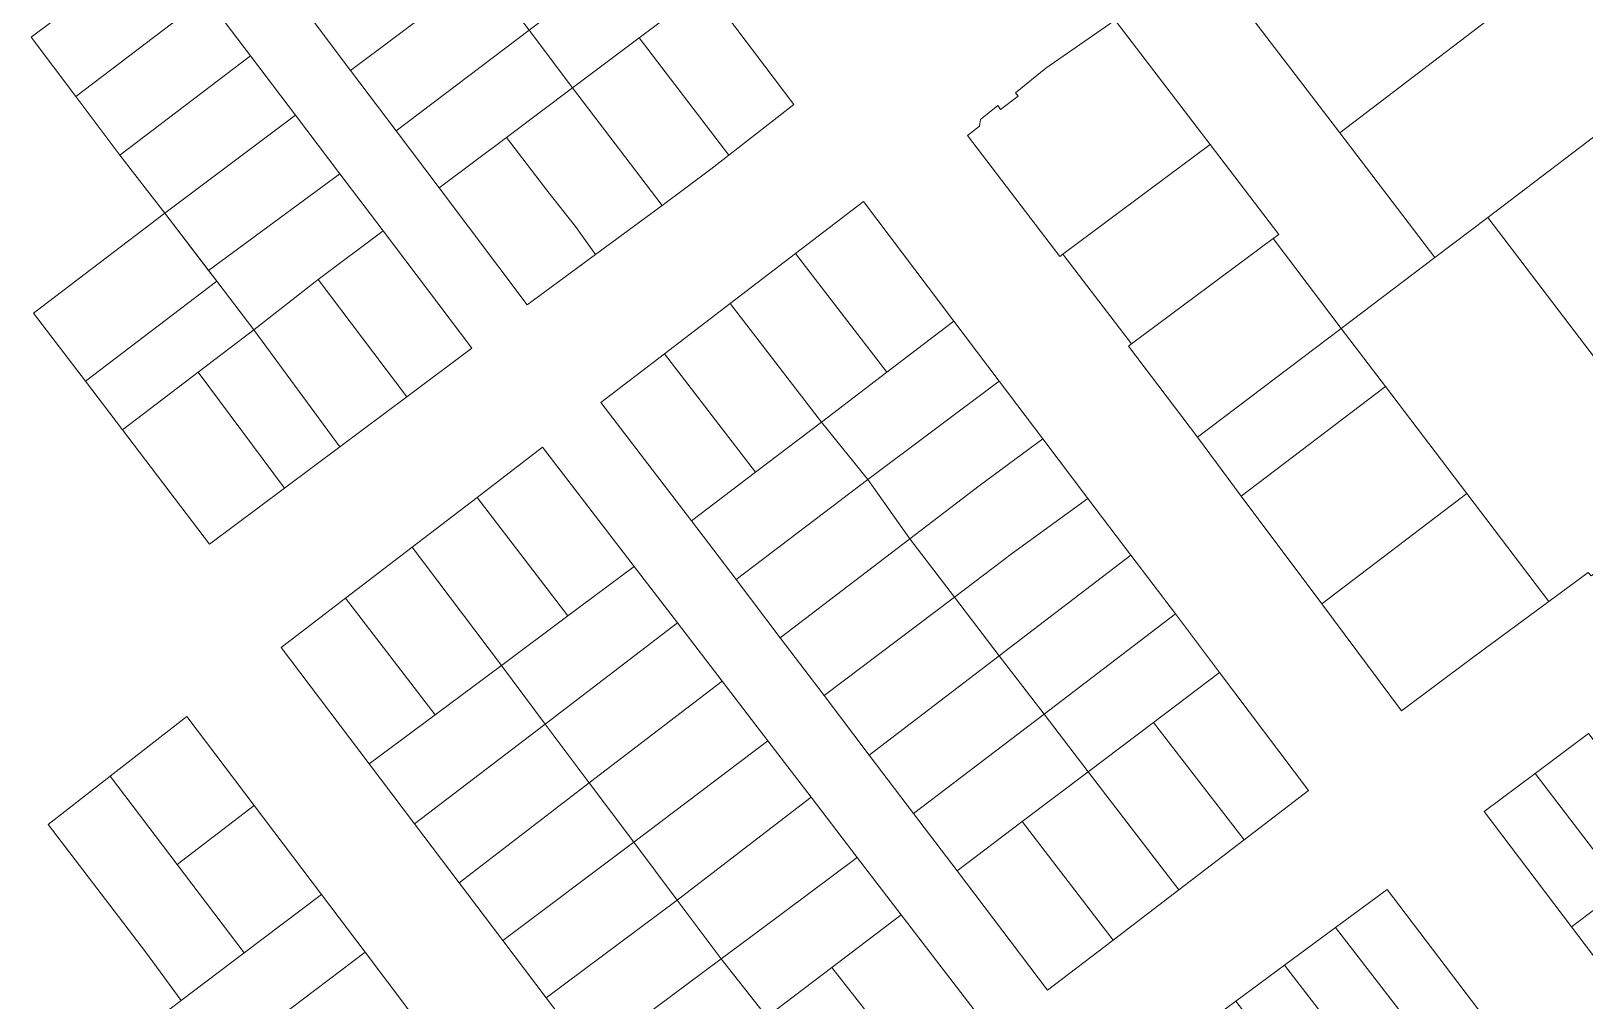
# Model space of a CAD drawing. Header units: metres. Extents: x 3873 to 16340, y -5213 to 3289.
# Drawn here: x 3875.7 to 4129.8, y 1385.1 to 1543.7 of the extents above; entities that cross this region are included whole.
import ezdxf

# ---------------------------------------------------------------- set-up
doc = ezdxf.new("R2010")
doc.units = ezdxf.units.M
doc.layers.add('CONTEXTO-MANZANAS', color=8, linetype='Continuous', lineweight=0, plot=False)
doc.layers.add('CONTEXTO-PARCELAS', color=9, linetype='Continuous', lineweight=0, plot=False)

msp = doc.modelspace()

# ---------------------------------------------------------------- linework, layer by layer
at = {"layer": 'CONTEXTO-MANZANAS'}
for points in [[(3986, 1550.76), (4000.41, 1531.66), (3989.79, 1523.35), (3986.85, 1521.07), (3978.85, 1515.16), (3967.97, 1507.13), (3956.82, 1498.88), (3942.41, 1518.01), (3935.38, 1527.35), (3927.91, 1537.23), (3920.63, 1546.88)], [(4130.32, 1455.16), (4123.88, 1450.38), (4111.25, 1441.1), (4099.78, 1432.52), (4086.75, 1450.01), (4073.59, 1467.64), (4066.41, 1477.26), (4055.16, 1492.16), (4055.63, 1492.54), (4044.41, 1507.2), (4043.91, 1506.82), (4028.82, 1526.57), (4030.75, 1528.1), (4030.91, 1529.23), (4033.75, 1531.48), (4034.22, 1530.82), (4037.07, 1533.04), (4036.66, 1533.57), (4041.6, 1537.6), (4052.1, 1544.85)], [(4011.79, 1515.82), (4026.6, 1496.23), (4034, 1486.41), (4041.13, 1477.01), (4048.5, 1467.26), (4055.54, 1457.95), (4062.82, 1448.38), (4070.04, 1438.79), (4084.6, 1419.51), (4074.04, 1411.45), (4063.35, 1403.26), (4052.63, 1395.04), (4041.91, 1386.85), (4027.1, 1406.38), (4020, 1415.73), (4012.75, 1425.29), (4005.35, 1435.04), (3998.19, 1444.48), (3990.97, 1453.98), (3983.69, 1463.57), (3968.85, 1482.95), (3979.25, 1490.91), (3989.97, 1499.13), (4000.69, 1507.32), (4011.79, 1515.82)], [(3967.16, 1376.04), (3959.91, 1385.6), (3952.82, 1394.95), (3945.66, 1404.41), (3938.38, 1414.04), (3930.94, 1423.85), (3916.54, 1442.85), (3927.1, 1450.95), (3938, 1459.29), (3948.6, 1467.41), (3959.32, 1475.63)], [(3959.32, 1475.63), (3974.29, 1456.13), (3981.38, 1446.88), (3988.69, 1437.35), (3996.16, 1427.6), (4003.22, 1418.41), (4010.79, 1408.54), (4017.97, 1399.16), (4032.79, 1379.85)], [(4133.41, 1389.51), (4127.57, 1397.2), (4113.29, 1416.07), (4121.63, 1422.29), (4130.35, 1428.79)], [(4137.16, 1283.91), (4127.6, 1276.6), (4117.94, 1269.23), (4107.41, 1261.2), (4095.72, 1252.29), (4085.19, 1244.26), (4073.57, 1235.38), (4063.66, 1248.26), (4055.28, 1259.13), (4046.22, 1270.88), (4039.34, 1279.84), (4032.59, 1288.63), (4025.79, 1297.48), (4018.54, 1306.88), (4009.66, 1318.45), (4004.82, 1324.73), (3999.88, 1331.17), (4044.72, 1364.32), (4054.63, 1371.66), (4064.69, 1379.1), (4072.69, 1385.04), (4080.66, 1390.91), (4089, 1397.1), (4097.44, 1403.32)], [(4097.44, 1403.32), (4113.29, 1382.45), (4116.25, 1378.54), (4122.72, 1370.01), (4129.22, 1361.48), (4135.74, 1352.95)]]:
    msp.add_lwpolyline(points, dxfattribs=at)
at = {"layer": 'CONTEXTO-PARCELAS'}
for points in [[(4107.63, 1555.41), (4114.72, 1546.13), (4089.69, 1527.01), (4067.07, 1556.63), (4081.22, 1567.76), (4091.84, 1576.09), (4107.63, 1555.41)], [(4107.63, 1555.41), (4114.72, 1546.13), (4089.69, 1527.01), (4067.07, 1556.63), (4081.22, 1567.76), (4091.84, 1576.09), (4107.63, 1555.41)], [(4107.63, 1555.41), (4114.72, 1546.13), (4089.69, 1527.01), (4067.07, 1556.63), (4081.22, 1567.76), (4091.84, 1576.09), (4107.63, 1555.41)], [(4089.69, 1527.01), (4114.72, 1546.13), (4146.91, 1570.71), (4162.66, 1550.1), (4137.85, 1531.41), (4113.88, 1513.2), (4105.25, 1506.63), (4089.69, 1527.01)], [(4089.69, 1527.01), (4114.72, 1546.13), (4146.91, 1570.71), (4162.66, 1550.1), (4137.85, 1531.41), (4113.88, 1513.2), (4105.25, 1506.63), (4089.69, 1527.01)], [(4089.69, 1527.01), (4114.72, 1546.13), (4146.91, 1570.71), (4162.66, 1550.1), (4137.85, 1531.41), (4113.88, 1513.2), (4105.25, 1506.63), (4089.69, 1527.01)], [(3927.91, 1537.23), (3920.63, 1546.88), (3942.5, 1563.32), (3949.75, 1553.63), (3927.91, 1537.23)], [(3927.91, 1537.23), (3920.63, 1546.88), (3942.5, 1563.32), (3949.75, 1553.63), (3927.91, 1537.23)], [(3927.91, 1537.23), (3920.63, 1546.88), (3942.5, 1563.32), (3949.75, 1553.63), (3927.91, 1537.23)], [(3875.66, 1542.66), (3897.13, 1558.76), (3904.32, 1549.23), (3882.97, 1532.95), (3875.66, 1542.66)], [(3875.66, 1542.66), (3897.13, 1558.76), (3904.32, 1549.23), (3882.97, 1532.95), (3875.66, 1542.66)], [(3957.13, 1543.82), (3978.88, 1560.2), (3986, 1550.76), (3975.1, 1542.57), (3964.22, 1534.38), (3957.13, 1543.82)], [(3957.13, 1543.82), (3978.88, 1560.2), (3986, 1550.76), (3975.1, 1542.57), (3964.22, 1534.38), (3957.13, 1543.82)], [(3957.13, 1543.82), (3978.88, 1560.2), (3986, 1550.76), (3975.1, 1542.57), (3964.22, 1534.38), (3957.13, 1543.82)], [(4089.94, 1495.04), (4078.79, 1509.73), (4079.72, 1510.41), (4068.47, 1525.13), (4052.91, 1545.51), (4067.07, 1556.63), (4089.69, 1527.01), (4105.25, 1506.63), (4089.94, 1495.04)], [(4089.94, 1495.04), (4078.79, 1509.73), (4079.72, 1510.41), (4068.47, 1525.13), (4052.91, 1545.51), (4067.07, 1556.63), (4089.69, 1527.01), (4105.25, 1506.63), (4089.94, 1495.04)], [(4089.94, 1495.04), (4078.79, 1509.73), (4079.72, 1510.41), (4068.47, 1525.13), (4052.91, 1545.51), (4067.07, 1556.63), (4089.69, 1527.01), (4105.25, 1506.63), (4089.94, 1495.04)], [(3927.91, 1537.23), (3949.75, 1553.63), (3957.13, 1543.82), (3935.38, 1527.35), (3927.91, 1537.23)], [(3927.91, 1537.23), (3949.75, 1553.63), (3957.13, 1543.82), (3935.38, 1527.35), (3927.91, 1537.23)], [(3927.91, 1537.23), (3949.75, 1553.63), (3957.13, 1543.82), (3935.38, 1527.35), (3927.91, 1537.23)], [(3975.1, 1542.57), (3986, 1550.76), (4000.41, 1531.66), (3989.79, 1523.35), (3975.1, 1542.57)], [(3975.1, 1542.57), (3986, 1550.76), (4000.41, 1531.66), (3989.79, 1523.35), (3975.1, 1542.57)], [(3975.1, 1542.57), (3986, 1550.76), (4000.41, 1531.66), (3989.79, 1523.35), (3975.1, 1542.57)], [(3882.97, 1532.95), (3904.32, 1549.23), (3911.57, 1539.63), (3890.19, 1523.35), (3882.97, 1532.95)], [(3882.97, 1532.95), (3904.32, 1549.23), (3911.57, 1539.63), (3890.19, 1523.35), (3882.97, 1532.95)], [(4043.91, 1506.82), (4028.82, 1526.57), (4030.75, 1528.1), (4030.91, 1529.23), (4033.75, 1531.48), (4034.22, 1530.82), (4037.07, 1533.04), (4036.66, 1533.57), (4041.6, 1537.6), (4052.1, 1544.85), (4052.91, 1545.51), (4068.47, 1525.13), (4044.41, 1507.2), (4043.91, 1506.82)], [(4043.91, 1506.82), (4028.82, 1526.57), (4030.75, 1528.1), (4030.91, 1529.23), (4033.75, 1531.48), (4034.22, 1530.82), (4037.07, 1533.04), (4036.66, 1533.57), (4041.6, 1537.6), (4052.1, 1544.85), (4052.91, 1545.51), (4068.47, 1525.13), (4044.41, 1507.2), (4043.91, 1506.82)], [(4043.91, 1506.82), (4028.82, 1526.57), (4030.75, 1528.1), (4030.91, 1529.23), (4033.75, 1531.48), (4034.22, 1530.82), (4037.07, 1533.04), (4036.66, 1533.57), (4041.6, 1537.6), (4052.1, 1544.85), (4052.91, 1545.51), (4068.47, 1525.13), (4044.41, 1507.2), (4043.91, 1506.82)], [(3942.41, 1518.01), (3935.38, 1527.35), (3957.13, 1543.82), (3964.22, 1534.38), (3953.44, 1526.29), (3942.41, 1518.01)], [(3942.41, 1518.01), (3935.38, 1527.35), (3957.13, 1543.82), (3964.22, 1534.38), (3953.44, 1526.29), (3942.41, 1518.01)], [(3942.41, 1518.01), (3935.38, 1527.35), (3957.13, 1543.82), (3964.22, 1534.38), (3953.44, 1526.29), (3942.41, 1518.01)], [(3978.85, 1515.16), (3964.22, 1534.38), (3975.1, 1542.57), (3989.79, 1523.35), (3986.85, 1521.07), (3978.85, 1515.16)], [(3978.85, 1515.16), (3964.22, 1534.38), (3975.1, 1542.57), (3989.79, 1523.35), (3986.85, 1521.07), (3978.85, 1515.16)], [(3978.85, 1515.16), (3964.22, 1534.38), (3975.1, 1542.57), (3989.79, 1523.35), (3986.85, 1521.07), (3978.85, 1515.16)], [(3897.54, 1513.9), (3890.19, 1523.35), (3911.57, 1539.63), (3918.91, 1529.91), (3897.54, 1513.9)], [(3897.54, 1513.9), (3890.19, 1523.35), (3911.57, 1539.63), (3918.91, 1529.91), (3897.54, 1513.9)], [(3967.97, 1507.13), (3964.69, 1511.7), (3960.16, 1517.45), (3953.44, 1526.29), (3964.22, 1534.38), (3978.85, 1515.16), (3967.97, 1507.13)], [(3967.97, 1507.13), (3964.69, 1511.7), (3960.16, 1517.45), (3953.44, 1526.29), (3964.22, 1534.38), (3978.85, 1515.16), (3967.97, 1507.13)], [(3967.97, 1507.13), (3964.69, 1511.7), (3960.16, 1517.45), (3953.44, 1526.29), (3964.22, 1534.38), (3978.85, 1515.16), (3967.97, 1507.13)], [(3897.54, 1513.9), (3918.91, 1529.91), (3926.16, 1520.35), (3904.69, 1504.52), (3897.54, 1513.9)], [(3897.54, 1513.9), (3918.91, 1529.91), (3926.16, 1520.35), (3904.69, 1504.52), (3897.54, 1513.9)], [(4148.44, 1467.91), (4113.88, 1513.2), (4137.85, 1531.41), (4146.46, 1520.12), (4155.14, 1508.74), (4172.44, 1486.07), (4148.44, 1467.91)], [(4148.44, 1467.91), (4113.88, 1513.2), (4137.85, 1531.41), (4146.46, 1520.12), (4155.14, 1508.74), (4172.44, 1486.07), (4148.44, 1467.91)], [(4148.44, 1467.91), (4113.88, 1513.2), (4137.85, 1531.41), (4146.46, 1520.12), (4155.14, 1508.74), (4172.44, 1486.07), (4148.44, 1467.91)], [(3956.82, 1498.88), (3942.41, 1518.01), (3953.44, 1526.29), (3960.16, 1517.45), (3964.69, 1511.7), (3967.97, 1507.13), (3956.82, 1498.88)], [(3956.82, 1498.88), (3942.41, 1518.01), (3953.44, 1526.29), (3960.16, 1517.45), (3964.69, 1511.7), (3967.97, 1507.13), (3956.82, 1498.88)], [(3956.82, 1498.88), (3942.41, 1518.01), (3953.44, 1526.29), (3960.16, 1517.45), (3964.69, 1511.7), (3967.97, 1507.13), (3956.82, 1498.88)], [(4044.41, 1507.2), (4068.47, 1525.13), (4079.72, 1510.41), (4078.79, 1509.73), (4055.63, 1492.54), (4044.41, 1507.2)], [(4044.41, 1507.2), (4068.47, 1525.13), (4079.72, 1510.41), (4078.79, 1509.73), (4055.63, 1492.54), (4044.41, 1507.2)], [(4044.41, 1507.2), (4068.47, 1525.13), (4079.72, 1510.41), (4078.79, 1509.73), (4055.63, 1492.54), (4044.41, 1507.2)], [(3904.69, 1504.52), (3926.16, 1520.35), (3933.25, 1510.98), (3922.63, 1503.07), (3912.08, 1494.8), (3906.02, 1502.76), (3904.69, 1504.52)], [(3904.69, 1504.52), (3926.16, 1520.35), (3933.25, 1510.98), (3922.63, 1503.07), (3912.08, 1494.8), (3906.02, 1502.76), (3904.69, 1504.52)], [(4015.63, 1487.88), (4000.69, 1507.32), (4011.79, 1515.82), (4026.6, 1496.23), (4015.63, 1487.88)], [(4015.63, 1487.88), (4000.69, 1507.32), (4011.79, 1515.82), (4026.6, 1496.23), (4015.63, 1487.88)], [(4015.63, 1487.88), (4000.69, 1507.32), (4011.79, 1515.82), (4026.6, 1496.23), (4015.63, 1487.88)], [(3906.02, 1502.76), (3884.55, 1486.4), (3876.06, 1497.54), (3897.54, 1513.9), (3906.02, 1502.76)], [(3906.02, 1502.76), (3884.55, 1486.4), (3876.06, 1497.54), (3897.54, 1513.9), (3906.02, 1502.76)], [(4105.25, 1506.63), (4113.88, 1513.2), (4148.44, 1467.91), (4143.82, 1464.41), (4130.79, 1454.57), (4130.32, 1455.16), (4123.88, 1450.38), (4110.46, 1468.03), (4097.15, 1485.55), (4089.94, 1495.04), (4105.25, 1506.63)], [(4105.25, 1506.63), (4113.88, 1513.2), (4148.44, 1467.91), (4143.82, 1464.41), (4130.79, 1454.57), (4130.32, 1455.16), (4123.88, 1450.38), (4110.46, 1468.03), (4097.15, 1485.55), (4089.94, 1495.04), (4105.25, 1506.63)], [(4105.25, 1506.63), (4113.88, 1513.2), (4148.44, 1467.91), (4143.82, 1464.41), (4130.79, 1454.57), (4130.32, 1455.16), (4123.88, 1450.38), (4110.46, 1468.03), (4097.15, 1485.55), (4089.94, 1495.04), (4105.25, 1506.63)], [(3937.1, 1483.88), (3922.63, 1503.07), (3933.25, 1510.98), (3947.72, 1491.82), (3937.1, 1483.88)], [(3937.1, 1483.88), (3922.63, 1503.07), (3933.25, 1510.98), (3947.72, 1491.82), (3937.1, 1483.88)], [(4055.16, 1492.16), (4055.63, 1492.54), (4078.79, 1509.73), (4089.94, 1495.04), (4066.41, 1477.26), (4055.16, 1492.16)], [(4055.16, 1492.16), (4055.63, 1492.54), (4078.79, 1509.73), (4089.94, 1495.04), (4066.41, 1477.26), (4055.16, 1492.16)], [(4055.16, 1492.16), (4055.63, 1492.54), (4078.79, 1509.73), (4089.94, 1495.04), (4066.41, 1477.26), (4055.16, 1492.16)], [(4004.91, 1479.73), (3989.97, 1499.13), (4000.69, 1507.32), (4015.63, 1487.88), (4004.91, 1479.73)], [(4004.91, 1479.73), (3989.97, 1499.13), (4000.69, 1507.32), (4015.63, 1487.88), (4004.91, 1479.73)], [(4004.91, 1479.73), (3989.97, 1499.13), (4000.69, 1507.32), (4015.63, 1487.88), (4004.91, 1479.73)], [(3890.6, 1478.45), (3884.55, 1486.4), (3906.02, 1502.76), (3912.08, 1494.8), (3902.97, 1487.87), (3890.6, 1478.45)], [(3890.6, 1478.45), (3884.55, 1486.4), (3906.02, 1502.76), (3912.08, 1494.8), (3902.97, 1487.87), (3890.6, 1478.45)], [(3926.16, 1475.7), (3912.08, 1494.8), (3922.63, 1503.07), (3937.1, 1483.88), (3926.16, 1475.7)], [(3926.16, 1475.7), (3912.08, 1494.8), (3922.63, 1503.07), (3937.1, 1483.88), (3926.16, 1475.7)], [(3979.25, 1490.91), (3989.97, 1499.13), (4004.91, 1479.73), (3994.16, 1471.54), (3979.25, 1490.91)], [(3979.25, 1490.91), (3989.97, 1499.13), (4004.91, 1479.73), (3994.16, 1471.54), (3979.25, 1490.91)], [(3979.25, 1490.91), (3989.97, 1499.13), (4004.91, 1479.73), (3994.16, 1471.54), (3979.25, 1490.91)], [(3917.1, 1468.91), (3902.97, 1487.87), (3912.08, 1494.8), (3926.16, 1475.7), (3917.1, 1468.91)], [(3917.1, 1468.91), (3902.97, 1487.87), (3912.08, 1494.8), (3926.16, 1475.7), (3917.1, 1468.91)], [(4004.91, 1479.73), (4015.63, 1487.88), (4026.6, 1496.23), (4034, 1486.41), (4012.5, 1470.32), (4004.91, 1479.73)], [(4004.91, 1479.73), (4015.63, 1487.88), (4026.6, 1496.23), (4034, 1486.41), (4012.5, 1470.32), (4004.91, 1479.73)], [(4004.91, 1479.73), (4015.63, 1487.88), (4026.6, 1496.23), (4034, 1486.41), (4012.5, 1470.32), (4004.91, 1479.73)], [(4097.15, 1485.55), (4073.59, 1467.64), (4066.41, 1477.26), (4089.94, 1495.04), (4097.15, 1485.55)], [(4097.15, 1485.55), (4073.59, 1467.64), (4066.41, 1477.26), (4089.94, 1495.04), (4097.15, 1485.55)], [(4097.15, 1485.55), (4073.59, 1467.64), (4066.41, 1477.26), (4089.94, 1495.04), (4097.15, 1485.55)], [(3968.85, 1482.95), (3979.25, 1490.91), (3994.16, 1471.54), (3983.69, 1463.57), (3968.85, 1482.95)], [(3968.85, 1482.95), (3979.25, 1490.91), (3994.16, 1471.54), (3983.69, 1463.57), (3968.85, 1482.95)], [(3968.85, 1482.95), (3979.25, 1490.91), (3994.16, 1471.54), (3983.69, 1463.57), (3968.85, 1482.95)], [(3904.82, 1459.76), (3890.6, 1478.45), (3902.97, 1487.87), (3917.1, 1468.91), (3904.82, 1459.76)], [(3904.82, 1459.76), (3890.6, 1478.45), (3902.97, 1487.87), (3917.1, 1468.91), (3904.82, 1459.76)], [(4019.38, 1460.66), (4012.5, 1470.32), (4034, 1486.41), (4041.13, 1477.01), (4030.69, 1469.32), (4019.38, 1460.66)], [(4019.38, 1460.66), (4012.5, 1470.32), (4034, 1486.41), (4041.13, 1477.01), (4030.69, 1469.32), (4019.38, 1460.66)], [(4019.38, 1460.66), (4012.5, 1470.32), (4034, 1486.41), (4041.13, 1477.01), (4030.69, 1469.32), (4019.38, 1460.66)], [(4110.46, 1468.03), (4086.75, 1450.01), (4073.59, 1467.64), (4097.15, 1485.55), (4110.46, 1468.03)], [(4110.46, 1468.03), (4086.75, 1450.01), (4073.59, 1467.64), (4097.15, 1485.55), (4110.46, 1468.03)], [(4110.46, 1468.03), (4086.75, 1450.01), (4073.59, 1467.64), (4097.15, 1485.55), (4110.46, 1468.03)], [(3994.16, 1471.54), (4004.91, 1479.73), (4012.5, 1470.32), (3990.97, 1453.98), (3983.69, 1463.57), (3994.16, 1471.54)], [(3994.16, 1471.54), (4004.91, 1479.73), (4012.5, 1470.32), (3990.97, 1453.98), (3983.69, 1463.57), (3994.16, 1471.54)], [(3994.16, 1471.54), (4004.91, 1479.73), (4012.5, 1470.32), (3990.97, 1453.98), (3983.69, 1463.57), (3994.16, 1471.54)], [(4019.38, 1460.66), (4030.69, 1469.32), (4041.13, 1477.01), (4048.5, 1467.26), (4036.19, 1458.29), (4026.66, 1451.1), (4019.38, 1460.66)], [(4019.38, 1460.66), (4030.69, 1469.32), (4041.13, 1477.01), (4048.5, 1467.26), (4036.19, 1458.29), (4026.66, 1451.1), (4019.38, 1460.66)], [(4019.38, 1460.66), (4030.69, 1469.32), (4041.13, 1477.01), (4048.5, 1467.26), (4036.19, 1458.29), (4026.66, 1451.1), (4019.38, 1460.66)], [(3948.6, 1467.41), (3959.32, 1475.63), (3974.29, 1456.13), (3963.47, 1448.04), (3948.6, 1467.41)], [(3948.6, 1467.41), (3959.32, 1475.63), (3974.29, 1456.13), (3963.47, 1448.04), (3948.6, 1467.41)], [(3948.6, 1467.41), (3959.32, 1475.63), (3974.29, 1456.13), (3963.47, 1448.04), (3948.6, 1467.41)], [(3998.19, 1444.48), (3990.97, 1453.98), (4012.5, 1470.32), (4019.38, 1460.66), (3998.19, 1444.48)], [(3998.19, 1444.48), (3990.97, 1453.98), (4012.5, 1470.32), (4019.38, 1460.66), (3998.19, 1444.48)], [(3998.19, 1444.48), (3990.97, 1453.98), (4012.5, 1470.32), (4019.38, 1460.66), (3998.19, 1444.48)], [(3938, 1459.29), (3948.6, 1467.41), (3963.47, 1448.04), (3952.57, 1439.91), (3938, 1459.29)], [(3938, 1459.29), (3948.6, 1467.41), (3963.47, 1448.04), (3952.57, 1439.91), (3938, 1459.29)], [(3938, 1459.29), (3948.6, 1467.41), (3963.47, 1448.04), (3952.57, 1439.91), (3938, 1459.29)], [(4026.66, 1451.1), (4036.19, 1458.29), (4048.5, 1467.26), (4055.54, 1457.95), (4034, 1441.51), (4026.66, 1451.1)], [(4026.66, 1451.1), (4036.19, 1458.29), (4048.5, 1467.26), (4055.54, 1457.95), (4034, 1441.51), (4026.66, 1451.1)], [(4026.66, 1451.1), (4036.19, 1458.29), (4048.5, 1467.26), (4055.54, 1457.95), (4034, 1441.51), (4026.66, 1451.1)], [(4086.75, 1450.01), (4110.46, 1468.03), (4123.88, 1450.38), (4111.25, 1441.1), (4099.78, 1432.52), (4086.75, 1450.01)], [(4086.75, 1450.01), (4110.46, 1468.03), (4123.88, 1450.38), (4111.25, 1441.1), (4099.78, 1432.52), (4086.75, 1450.01)], [(4086.75, 1450.01), (4110.46, 1468.03), (4123.88, 1450.38), (4111.25, 1441.1), (4099.78, 1432.52), (4086.75, 1450.01)], [(3927.1, 1450.95), (3938, 1459.29), (3952.57, 1439.91), (3941.75, 1431.88), (3927.1, 1450.95)], [(3927.1, 1450.95), (3938, 1459.29), (3952.57, 1439.91), (3941.75, 1431.88), (3927.1, 1450.95)], [(3927.1, 1450.95), (3938, 1459.29), (3952.57, 1439.91), (3941.75, 1431.88), (3927.1, 1450.95)], [(3998.19, 1444.48), (4019.38, 1460.66), (4026.66, 1451.1), (4005.35, 1435.04), (3998.19, 1444.48)], [(3998.19, 1444.48), (4019.38, 1460.66), (4026.66, 1451.1), (4005.35, 1435.04), (3998.19, 1444.48)], [(3998.19, 1444.48), (4019.38, 1460.66), (4026.66, 1451.1), (4005.35, 1435.04), (3998.19, 1444.48)], [(3952.57, 1439.91), (3963.47, 1448.04), (3974.29, 1456.13), (3981.38, 1446.88), (3959.72, 1430.35), (3952.57, 1439.91)], [(3952.57, 1439.91), (3963.47, 1448.04), (3974.29, 1456.13), (3981.38, 1446.88), (3959.72, 1430.35), (3952.57, 1439.91)], [(3952.57, 1439.91), (3963.47, 1448.04), (3974.29, 1456.13), (3981.38, 1446.88), (3959.72, 1430.35), (3952.57, 1439.91)], [(4034, 1441.51), (4055.54, 1457.95), (4062.82, 1448.38), (4041.32, 1431.98), (4034, 1441.51)], [(4034, 1441.51), (4055.54, 1457.95), (4062.82, 1448.38), (4041.32, 1431.98), (4034, 1441.51)], [(4034, 1441.51), (4055.54, 1457.95), (4062.82, 1448.38), (4041.32, 1431.98), (4034, 1441.51)], [(4005.35, 1435.04), (4026.66, 1451.1), (4034, 1441.51), (4012.75, 1425.29), (4005.35, 1435.04)], [(4005.35, 1435.04), (4026.66, 1451.1), (4034, 1441.51), (4012.75, 1425.29), (4005.35, 1435.04)], [(4005.35, 1435.04), (4026.66, 1451.1), (4034, 1441.51), (4012.75, 1425.29), (4005.35, 1435.04)], [(3916.54, 1442.85), (3927.1, 1450.95), (3941.75, 1431.88), (3930.94, 1423.85), (3916.54, 1442.85)], [(3916.54, 1442.85), (3927.1, 1450.95), (3941.75, 1431.88), (3930.94, 1423.85), (3916.54, 1442.85)], [(3916.54, 1442.85), (3927.1, 1450.95), (3941.75, 1431.88), (3930.94, 1423.85), (3916.54, 1442.85)], [(3966.94, 1420.73), (3959.72, 1430.35), (3981.38, 1446.88), (3988.69, 1437.35), (3966.94, 1420.73)], [(3966.94, 1420.73), (3959.72, 1430.35), (3981.38, 1446.88), (3988.69, 1437.35), (3966.94, 1420.73)], [(3966.94, 1420.73), (3959.72, 1430.35), (3981.38, 1446.88), (3988.69, 1437.35), (3966.94, 1420.73)], [(4041.32, 1431.98), (4062.82, 1448.38), (4070.04, 1438.79), (4059.22, 1430.63), (4048.54, 1422.57), (4041.32, 1431.98)], [(4041.32, 1431.98), (4062.82, 1448.38), (4070.04, 1438.79), (4059.22, 1430.63), (4048.54, 1422.57), (4041.32, 1431.98)], [(4041.32, 1431.98), (4062.82, 1448.38), (4070.04, 1438.79), (4059.22, 1430.63), (4048.54, 1422.57), (4041.32, 1431.98)], [(4012.75, 1425.29), (4034, 1441.51), (4041.32, 1431.98), (4020, 1415.73), (4012.75, 1425.29)], [(4012.75, 1425.29), (4034, 1441.51), (4041.32, 1431.98), (4020, 1415.73), (4012.75, 1425.29)], [(4012.75, 1425.29), (4034, 1441.51), (4041.32, 1431.98), (4020, 1415.73), (4012.75, 1425.29)], [(3930.94, 1423.85), (3941.75, 1431.88), (3952.57, 1439.91), (3959.72, 1430.35), (3938.38, 1414.04), (3930.94, 1423.85)], [(3930.94, 1423.85), (3941.75, 1431.88), (3952.57, 1439.91), (3959.72, 1430.35), (3938.38, 1414.04), (3930.94, 1423.85)], [(3930.94, 1423.85), (3941.75, 1431.88), (3952.57, 1439.91), (3959.72, 1430.35), (3938.38, 1414.04), (3930.94, 1423.85)], [(4059.22, 1430.63), (4070.04, 1438.79), (4084.6, 1419.51), (4074.04, 1411.45), (4059.22, 1430.63)], [(4059.22, 1430.63), (4070.04, 1438.79), (4084.6, 1419.51), (4074.04, 1411.45), (4059.22, 1430.63)], [(4059.22, 1430.63), (4070.04, 1438.79), (4084.6, 1419.51), (4074.04, 1411.45), (4059.22, 1430.63)], [(3966.94, 1420.73), (3988.69, 1437.35), (3996.16, 1427.6), (3974.22, 1411.04), (3966.94, 1420.73)], [(3966.94, 1420.73), (3988.69, 1437.35), (3996.16, 1427.6), (3974.22, 1411.04), (3966.94, 1420.73)], [(3966.94, 1420.73), (3988.69, 1437.35), (3996.16, 1427.6), (3974.22, 1411.04), (3966.94, 1420.73)], [(3888.61, 1421.83), (3901.13, 1431.57), (3912.15, 1417.04), (3899.56, 1407.38), (3888.61, 1421.83)], [(3888.61, 1421.83), (3901.13, 1431.57), (3912.15, 1417.04), (3899.56, 1407.38), (3888.61, 1421.83)], [(4027.1, 1406.38), (4020, 1415.73), (4041.32, 1431.98), (4048.54, 1422.57), (4037.75, 1414.45), (4027.1, 1406.38)], [(4027.1, 1406.38), (4020, 1415.73), (4041.32, 1431.98), (4048.54, 1422.57), (4037.75, 1414.45), (4027.1, 1406.38)], [(4027.1, 1406.38), (4020, 1415.73), (4041.32, 1431.98), (4048.54, 1422.57), (4037.75, 1414.45), (4027.1, 1406.38)], [(3938.38, 1414.04), (3959.72, 1430.35), (3966.94, 1420.73), (3945.66, 1404.41), (3938.38, 1414.04)], [(3938.38, 1414.04), (3959.72, 1430.35), (3966.94, 1420.73), (3945.66, 1404.41), (3938.38, 1414.04)], [(3938.38, 1414.04), (3959.72, 1430.35), (3966.94, 1420.73), (3945.66, 1404.41), (3938.38, 1414.04)], [(4048.54, 1422.57), (4059.22, 1430.63), (4074.04, 1411.45), (4063.35, 1403.26), (4048.54, 1422.57)], [(4048.54, 1422.57), (4059.22, 1430.63), (4074.04, 1411.45), (4063.35, 1403.26), (4048.54, 1422.57)], [(4048.54, 1422.57), (4059.22, 1430.63), (4074.04, 1411.45), (4063.35, 1403.26), (4048.54, 1422.57)], [(4136, 1403.51), (4121.63, 1422.29), (4130.35, 1428.79), (4144.94, 1410.16), (4136, 1403.51)], [(4136, 1403.51), (4121.63, 1422.29), (4130.35, 1428.79), (4144.94, 1410.16), (4136, 1403.51)], [(4136, 1403.51), (4121.63, 1422.29), (4130.35, 1428.79), (4144.94, 1410.16), (4136, 1403.51)], [(3974.22, 1411.04), (3996.16, 1427.6), (4003.22, 1418.41), (3981.32, 1401.57), (3974.22, 1411.04)], [(3974.22, 1411.04), (3996.16, 1427.6), (4003.22, 1418.41), (3981.32, 1401.57), (3974.22, 1411.04)], [(3974.22, 1411.04), (3996.16, 1427.6), (4003.22, 1418.41), (3981.32, 1401.57), (3974.22, 1411.04)], [(3894.35, 1393.13), (3878.44, 1413.91), (3888.61, 1421.83), (3899.56, 1407.38), (3910.51, 1392.94), (3900.22, 1385.13), (3894.35, 1393.13)], [(3894.35, 1393.13), (3878.44, 1413.91), (3888.61, 1421.83), (3899.56, 1407.38), (3910.51, 1392.94), (3900.22, 1385.13), (3894.35, 1393.13)], [(3945.66, 1404.41), (3966.94, 1420.73), (3974.22, 1411.04), (3952.82, 1394.95), (3945.66, 1404.41)], [(3945.66, 1404.41), (3966.94, 1420.73), (3974.22, 1411.04), (3952.82, 1394.95), (3945.66, 1404.41)], [(3945.66, 1404.41), (3966.94, 1420.73), (3974.22, 1411.04), (3952.82, 1394.95), (3945.66, 1404.41)], [(4037.75, 1414.45), (4048.54, 1422.57), (4063.35, 1403.26), (4052.63, 1395.04), (4037.75, 1414.45)], [(4037.75, 1414.45), (4048.54, 1422.57), (4063.35, 1403.26), (4052.63, 1395.04), (4037.75, 1414.45)], [(4037.75, 1414.45), (4048.54, 1422.57), (4063.35, 1403.26), (4052.63, 1395.04), (4037.75, 1414.45)], [(4127.57, 1397.2), (4113.29, 1416.07), (4121.63, 1422.29), (4136, 1403.51), (4127.57, 1397.2)], [(4127.57, 1397.2), (4113.29, 1416.07), (4121.63, 1422.29), (4136, 1403.51), (4127.57, 1397.2)], [(4127.57, 1397.2), (4113.29, 1416.07), (4121.63, 1422.29), (4136, 1403.51), (4127.57, 1397.2)], [(3981.32, 1401.57), (4003.22, 1418.41), (4010.79, 1408.54), (3994.82, 1396.63), (3988.54, 1391.95), (3981.32, 1401.57)], [(3981.32, 1401.57), (4003.22, 1418.41), (4010.79, 1408.54), (3994.82, 1396.63), (3988.54, 1391.95), (3981.32, 1401.57)], [(3981.32, 1401.57), (4003.22, 1418.41), (4010.79, 1408.54), (3994.82, 1396.63), (3988.54, 1391.95), (3981.32, 1401.57)], [(3899.56, 1407.38), (3912.15, 1417.04), (3923.16, 1402.51), (3910.51, 1392.94), (3899.56, 1407.38)], [(3899.56, 1407.38), (3912.15, 1417.04), (3923.16, 1402.51), (3910.51, 1392.94), (3899.56, 1407.38)], [(4027.1, 1406.38), (4037.75, 1414.45), (4052.63, 1395.04), (4041.91, 1386.85), (4027.1, 1406.38)], [(4027.1, 1406.38), (4037.75, 1414.45), (4052.63, 1395.04), (4041.91, 1386.85), (4027.1, 1406.38)], [(4027.1, 1406.38), (4037.75, 1414.45), (4052.63, 1395.04), (4041.91, 1386.85), (4027.1, 1406.38)], [(3952.82, 1394.95), (3974.22, 1411.04), (3981.32, 1401.57), (3959.91, 1385.6), (3952.82, 1394.95)], [(3952.82, 1394.95), (3974.22, 1411.04), (3981.32, 1401.57), (3959.91, 1385.6), (3952.82, 1394.95)], [(3952.82, 1394.95), (3974.22, 1411.04), (3981.32, 1401.57), (3959.91, 1385.6), (3952.82, 1394.95)], [(4136, 1403.51), (4144.94, 1410.16), (4147.97, 1412.41), (4153.79, 1404.82), (4133.41, 1389.51), (4127.57, 1397.2), (4136, 1403.51)], [(4136, 1403.51), (4144.94, 1410.16), (4147.97, 1412.41), (4153.79, 1404.82), (4133.41, 1389.51), (4127.57, 1397.2), (4136, 1403.51)], [(4136, 1403.51), (4144.94, 1410.16), (4147.97, 1412.41), (4153.79, 1404.82), (4133.41, 1389.51), (4127.57, 1397.2), (4136, 1403.51)], [(3988.54, 1391.95), (3994.82, 1396.63), (4010.79, 1408.54), (4017.97, 1399.16), (4006.63, 1390.57), (3995.97, 1382.48), (3988.54, 1391.95)], [(3988.54, 1391.95), (3994.82, 1396.63), (4010.79, 1408.54), (4017.97, 1399.16), (4006.63, 1390.57), (3995.97, 1382.48), (3988.54, 1391.95)], [(3988.54, 1391.95), (3994.82, 1396.63), (4010.79, 1408.54), (4017.97, 1399.16), (4006.63, 1390.57), (3995.97, 1382.48), (3988.54, 1391.95)], [(4113.29, 1382.45), (4105.1, 1376.25), (4089, 1397.1), (4097.44, 1403.32), (4113.29, 1382.45)], [(4113.29, 1382.45), (4105.1, 1376.25), (4089, 1397.1), (4097.44, 1403.32), (4113.29, 1382.45)], [(3898.04, 1368.63), (3890.79, 1378.01), (3900.22, 1385.13), (3910.51, 1392.94), (3923.16, 1402.51), (3930.32, 1393.04), (3898.04, 1368.63)], [(3898.04, 1368.63), (3890.79, 1378.01), (3900.22, 1385.13), (3910.51, 1392.94), (3923.16, 1402.51), (3930.32, 1393.04), (3898.04, 1368.63)], [(3967.16, 1376.04), (3959.91, 1385.6), (3981.32, 1401.57), (3988.54, 1391.95), (3967.16, 1376.04)], [(3967.16, 1376.04), (3959.91, 1385.6), (3981.32, 1401.57), (3988.54, 1391.95), (3967.16, 1376.04)], [(3967.16, 1376.04), (3959.91, 1385.6), (3981.32, 1401.57), (3988.54, 1391.95), (3967.16, 1376.04)], [(4006.63, 1390.57), (4017.97, 1399.16), (4032.79, 1379.85), (4021.69, 1371.35), (4006.63, 1390.57)], [(4006.63, 1390.57), (4017.97, 1399.16), (4032.79, 1379.85), (4021.69, 1371.35), (4006.63, 1390.57)], [(4006.63, 1390.57), (4017.97, 1399.16), (4032.79, 1379.85), (4021.69, 1371.35), (4006.63, 1390.57)], [(4089, 1397.1), (4105.1, 1376.25), (4108.16, 1372.29), (4099.94, 1365.91), (4080.66, 1390.91), (4089, 1397.1)], [(4089, 1397.1), (4105.1, 1376.25), (4108.16, 1372.29), (4099.94, 1365.91), (4080.66, 1390.91), (4089, 1397.1)], [(3905.5, 1359.2), (3898.04, 1368.63), (3930.32, 1393.04), (3937.63, 1383.38), (3911.47, 1363.7), (3905.5, 1359.2)], [(3905.5, 1359.2), (3898.04, 1368.63), (3930.32, 1393.04), (3937.63, 1383.38), (3911.47, 1363.7), (3905.5, 1359.2)], [(3967.16, 1376.04), (3988.54, 1391.95), (3995.97, 1382.48), (3985.22, 1374.38), (3974.5, 1366.35), (3967.16, 1376.04)], [(3967.16, 1376.04), (3988.54, 1391.95), (3995.97, 1382.48), (3985.22, 1374.38), (3974.5, 1366.35), (3967.16, 1376.04)], [(3967.16, 1376.04), (3988.54, 1391.95), (3995.97, 1382.48), (3985.22, 1374.38), (3974.5, 1366.35), (3967.16, 1376.04)], [(3995.97, 1382.48), (4006.63, 1390.57), (4021.69, 1371.35), (4011.07, 1363.23), (3995.97, 1382.48)], [(3995.97, 1382.48), (4006.63, 1390.57), (4021.69, 1371.35), (4011.07, 1363.23), (3995.97, 1382.48)], [(3995.97, 1382.48), (4006.63, 1390.57), (4021.69, 1371.35), (4011.07, 1363.23), (3995.97, 1382.48)], [(4092.1, 1359.85), (4072.69, 1385.04), (4080.66, 1390.91), (4099.94, 1365.91), (4092.1, 1359.85)], [(4092.1, 1359.85), (4072.69, 1385.04), (4080.66, 1390.91), (4099.94, 1365.91), (4092.1, 1359.85)]]:
    msp.add_lwpolyline(points, dxfattribs=at)

doc.saveas('drawing.dxf')
